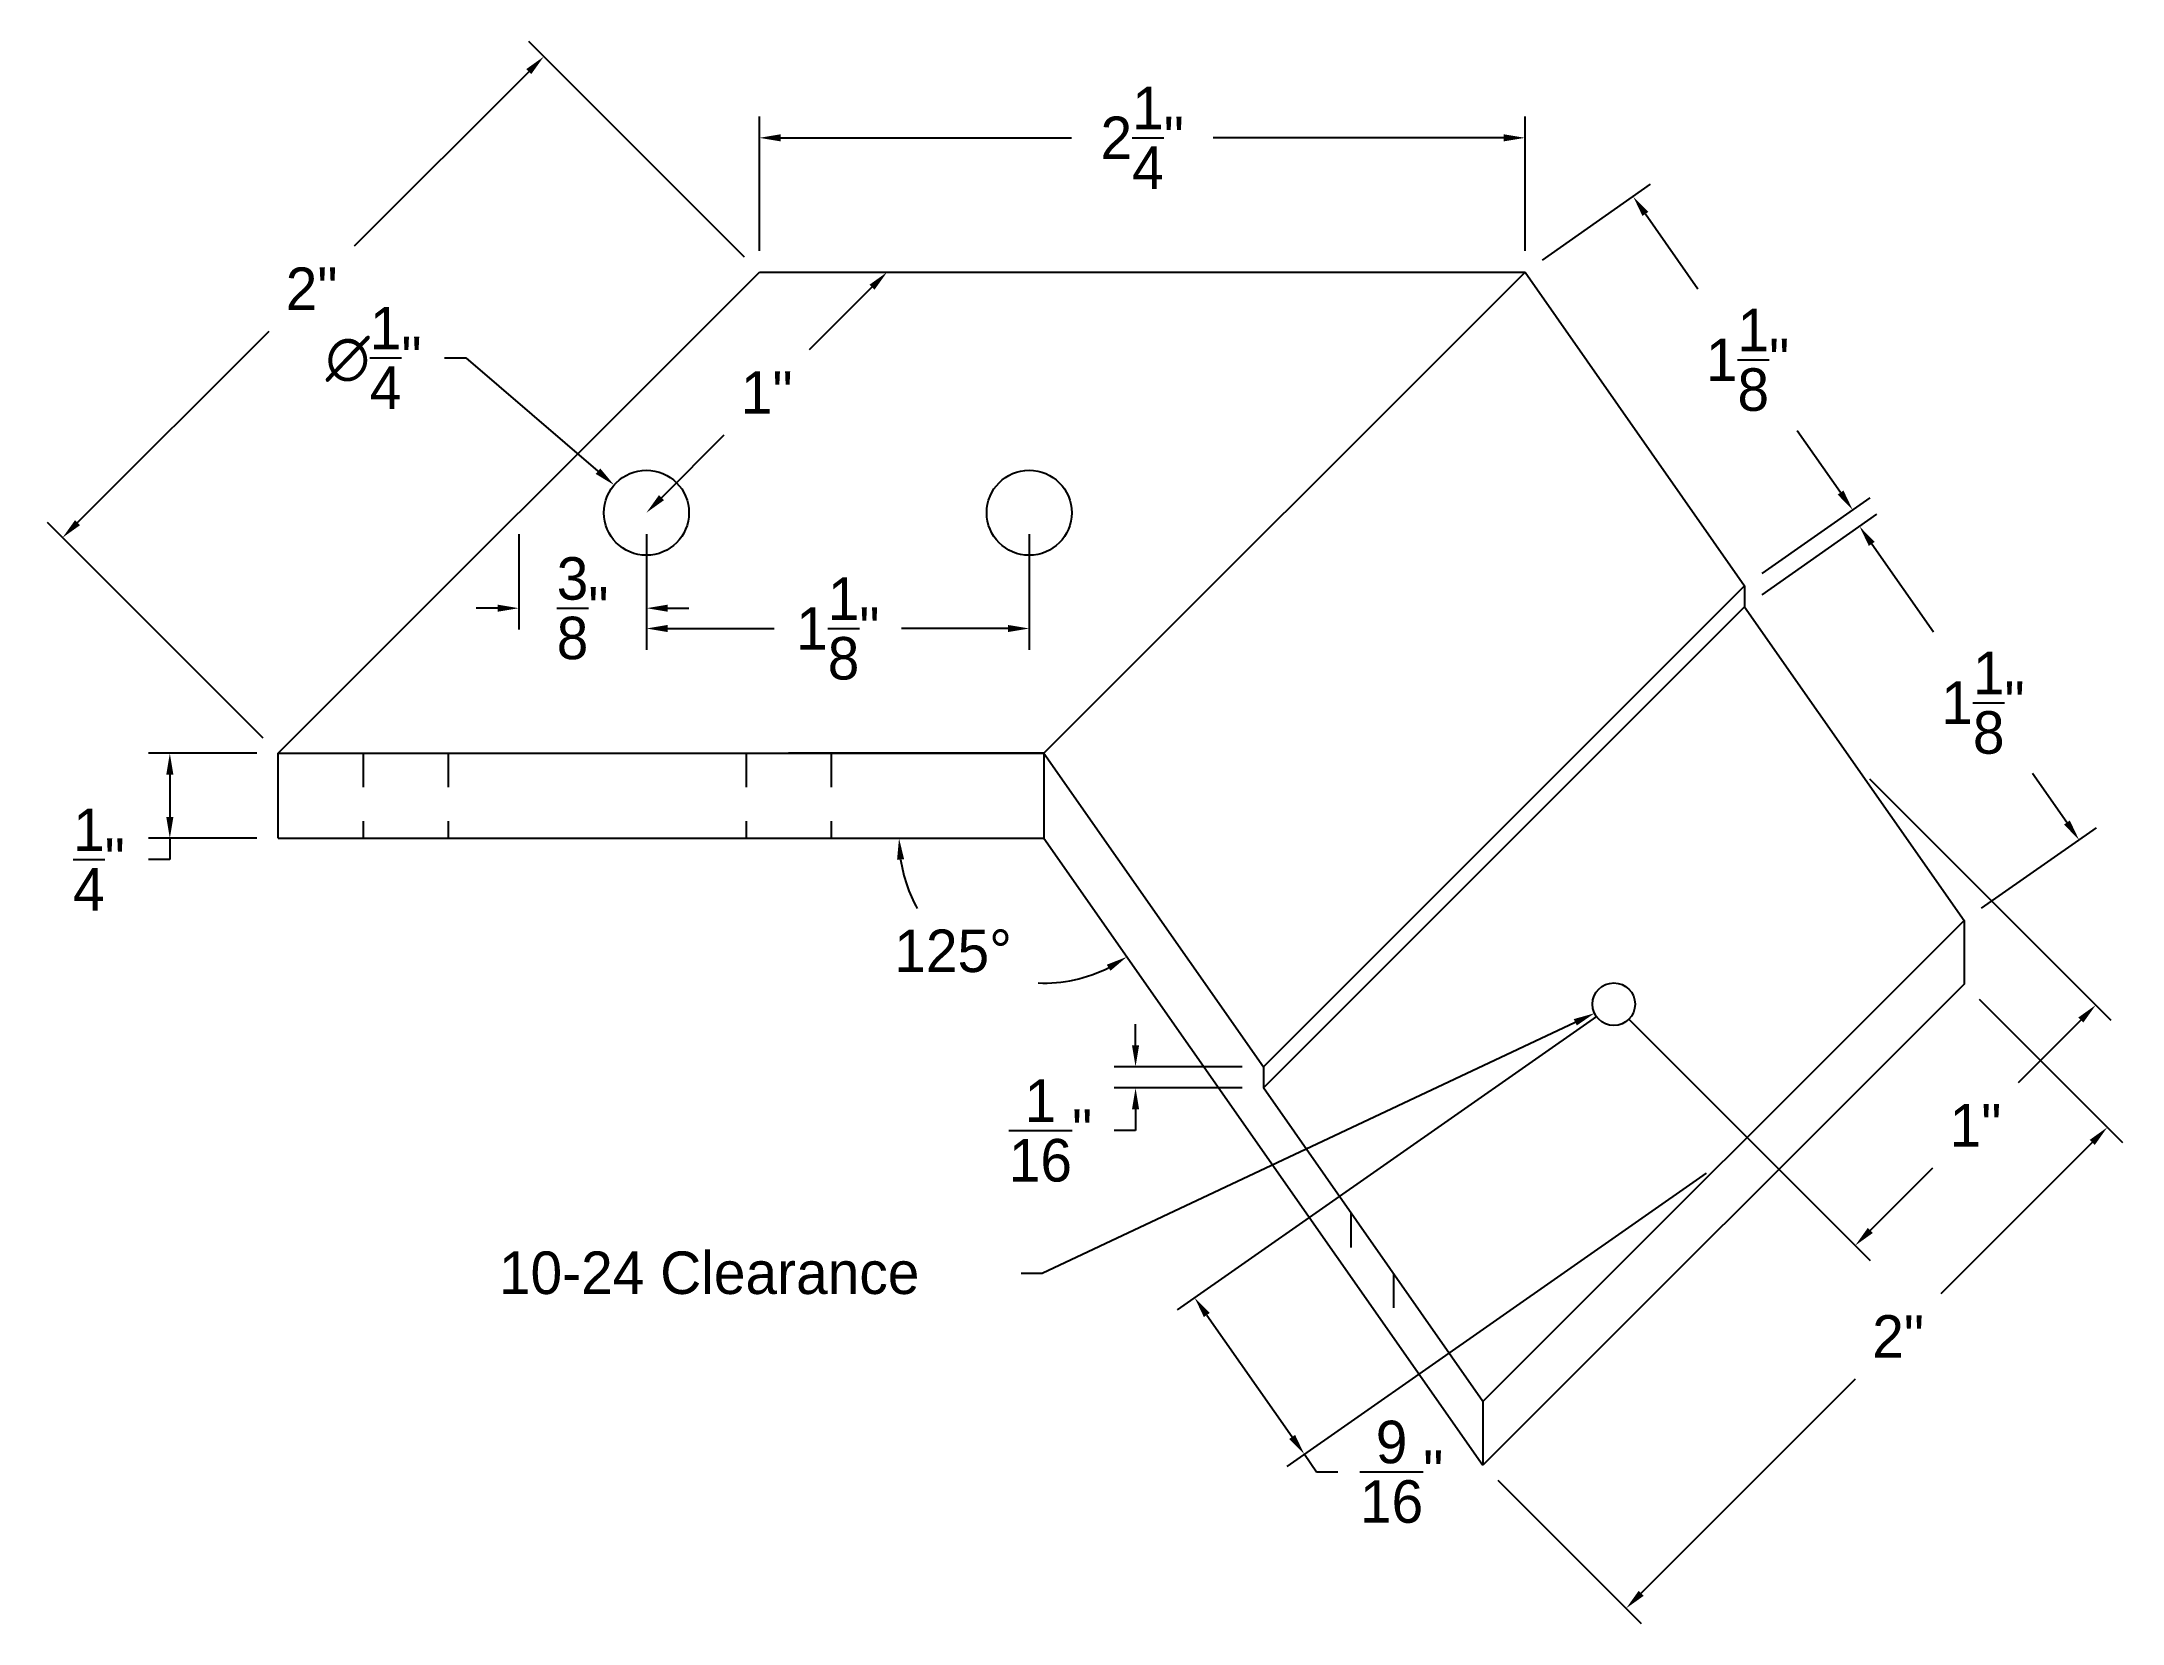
# Model space of a CAD drawing. Header units: inches. Extents: x 16.71 to 22.82, y 22.86 to 27.51.
import ezdxf

# ---------------------------------------------------------------- set-up
doc = ezdxf.new("R2010")
doc.units = ezdxf.units.IN
doc.header["$LTSCALE"] = 0.095
doc.header["$MEASUREMENT"] = 0
doc.linetypes.add('DASHED2', pattern=[0.375, 0.25, -0.125])
doc.layers.get('0').update_dxf_attribs({"color": 1})
doc.layers.add('dimensions', color=5, linetype='Continuous')
doc.layers.add('Hidden lines', color=1, linetype='DASHED2')
doc.dimstyles.get("Standard").update_dxf_attribs({"dimtxt": 0.125, "dimasz": 0.0625, "dimexe": 0.0625, "dimexo": 0.0625, "dimgap": 0.0625, "dimtad": 0, "dimtih": 1, "dimtoh": 1, "dimdec": 4, "dimzin": 0, "dimdsep": 46, "dimlunit": 4, "dimtxsty": 'Standard', "dimcen": 0, "dimadec": 0, "dimazin": 0, "dimtfac": 1, "dimtdec": 4, "dimtofl": 0, "dimtmove": 0, "dimatfit": 3, "dimfxl": 1, "dimtolj": 1, "dimtzin": 0, "dimarcsym": 0})

# ---------------------------------------------------------------- blocks, each defined once
blk = doc.blocks.new('*D1')
at = {"layer": 'Defpoints', "color": 0}
for p in [(18.8178, 26.8292), (16.7698, 26.0488), (17.4036, 25.415)]:
    blk.add_point(p, dxfattribs=at)
at = {"layer": 'dimensions', "color": 0, "lineweight": -2}
for p, q in [((18.7736, 26.8734), (18.1398, 27.5072)), ((18.1398, 27.4188), (17.6268, 26.9057)), ((16.814, 26.093), (17.3768, 26.6557)), ((17.3594, 25.4592), (16.7256, 26.093))]:
    blk.add_line(p, q, dxfattribs=at)
at = {"layer": 'dimensions', "color": 0}
for points in [[(18.1325, 27.4262), (18.1472, 27.4114), (18.184, 27.463)], [(16.8066, 26.1003), (16.8214, 26.0856), (16.7698, 26.0488)]]:
    blk.add_solid(points, dxfattribs=at)
at = {"layer": 'dimensions', "color": 0, "insert": (17.5018, 26.7807), "char_height": 0.125, "attachment_point": 5}
blk.add_mtext('\\A1;2"', dxfattribs=at)
blk = doc.blocks.new('*D2')
at = {"layer": 'Defpoints', "color": 0}
for p in [(21.0678, 27.2243), (18.8178, 26.8292), (21.0678, 26.8292)]:
    blk.add_point(p, dxfattribs=at)
at = {"layer": 'dimensions', "color": 0, "lineweight": -2}
for p, q in [((18.8178, 26.8917), (18.8178, 27.2868)), ((21.0678, 26.8917), (21.0678, 27.2868)), ((18.8803, 27.2243), (19.7345, 27.2243)), ((21.0053, 27.2243), (20.1511, 27.2243))]:
    blk.add_line(p, q, dxfattribs=at)
at = {"layer": 'dimensions', "color": 0}
for points in [[(18.8803, 27.2347), (18.8803, 27.2139), (18.8178, 27.2243)], [(21.0053, 27.2347), (21.0053, 27.2139), (21.0678, 27.2243)]]:
    blk.add_solid(points, dxfattribs=at)
at = {"layer": 'dimensions', "color": 0, "insert": (19.9428, 27.2243), "char_height": 0.125, "attachment_point": 5}
blk.add_mtext('\\A1;2{\\H1.000000x;\\S1/4;}"', dxfattribs=at)
blk = doc.blocks.new('*D3')
at = {"layer": 'Defpoints', "color": 0}
for p in [(21.0678, 26.8292), (22.0309, 26.1302), (21.7131, 25.9077)]:
    blk.add_point(p, dxfattribs=at)
at = {"layer": 'dimensions', "color": 0, "lineweight": -2}
for p, q in [((21.119, 26.8651), (21.4368, 27.0876)), ((21.4215, 27.0006), (21.5759, 26.7801)), ((21.995, 26.1814), (21.8676, 26.3634)), ((21.7643, 25.9435), (22.0821, 26.1661))]:
    blk.add_line(p, q, dxfattribs=at)
at = {"layer": 'dimensions', "color": 0}
for points in [[(21.43, 27.0066), (21.4129, 26.9946), (21.3856, 27.0518)], [(22.0036, 26.1874), (21.9865, 26.1755), (22.0309, 26.1302)]]:
    blk.add_solid(points, dxfattribs=at)
at = {"layer": 'dimensions', "color": 0, "insert": (21.7218, 26.5717), "char_height": 0.125, "attachment_point": 5}
blk.add_mtext('\\A1;1{\\H1.000000x;\\S1/8;}"', dxfattribs=at)
blk = doc.blocks.new('*D4')
at = {"layer": 'Defpoints', "color": 0}
for p in [(21.7131, 25.8452), (22.6961, 25.1602), (22.3583, 24.9236)]:
    blk.add_point(p, dxfattribs=at)
at = {"layer": 'dimensions', "color": 0, "lineweight": -2}
for p, q in [((21.7643, 25.881), (22.1021, 26.1176)), ((22.0867, 26.0305), (22.2678, 25.772)), ((22.6603, 25.2114), (22.5595, 25.3553)), ((22.4095, 24.9595), (22.7473, 25.196))]:
    blk.add_line(p, q, dxfattribs=at)
at = {"layer": 'dimensions', "color": 0}
for points in [[(22.0953, 26.0365), (22.0782, 26.0246), (22.0509, 26.0817)], [(22.6688, 25.2174), (22.6518, 25.2054), (22.6961, 25.1602)]]:
    blk.add_solid(points, dxfattribs=at)
at = {"layer": 'dimensions', "color": 0, "insert": (22.4136, 25.5637), "char_height": 0.125, "attachment_point": 5}
blk.add_mtext('\\A1;1{\\H1.000000x;\\S1/8;}"', dxfattribs=at)
blk = doc.blocks.new('*D5')
at = {"layer": 'Defpoints', "color": 0}
for p in [(22.3583, 24.7361), (20.9441, 23.3219), (21.3649, 22.9012)]:
    blk.add_point(p, dxfattribs=at)
at = {"layer": 'dimensions', "color": 0, "lineweight": -2}
for p, q in [((22.4025, 24.692), (22.8233, 24.2712)), ((22.7349, 24.2712), (22.2893, 23.8256)), ((21.4091, 22.9454), (22.0393, 23.5756)), ((20.9883, 23.2777), (21.4091, 22.857))]:
    blk.add_line(p, q, dxfattribs=at)
at = {"layer": 'dimensions', "color": 0}
for points in [[(22.7275, 24.2785), (22.7423, 24.2638), (22.7791, 24.3154)], [(21.4017, 22.9527), (21.4165, 22.938), (21.3649, 22.9012)]]:
    blk.add_solid(points, dxfattribs=at)
at = {"layer": 'dimensions', "color": 0, "insert": (22.1643, 23.7006), "char_height": 0.125, "attachment_point": 5}
blk.add_mtext('\\A1;2"', dxfattribs=at)
blk = doc.blocks.new('*D6')
at = {"layer": 'Defpoints', "color": 0}
for p in [(18.3908, 26.2035), (18.5805, 26.0407)]:
    blk.add_point(p, dxfattribs=at)
at = {"layer": 'dimensions', "color": 0, "lineweight": -2}
for p, q in [((17.8926, 26.5774), (17.9551, 26.5774)), ((17.9551, 26.5774), (18.3434, 26.2442))]:
    blk.add_line(p, q, dxfattribs=at)
at = {"layer": 'dimensions', "color": 0}
blk.add_solid([(18.3502, 26.2521), (18.3366, 26.2363), (18.3908, 26.2035)], dxfattribs=at)
at = {"layer": 'dimensions', "color": 0, "insert": (17.6842, 26.5774), "char_height": 0.125, "attachment_point": 5}
blk.add_mtext('\\A1;∅{\\H1.000000x;\\S1/4;}"', dxfattribs=at)
blk = doc.blocks.new('*D7')
at = {"layer": 'Defpoints', "color": 0}
for p in [(17.4036, 25.415), (17.0851, 25.165), (17.4036, 25.165)]:
    blk.add_point(p, dxfattribs=at)
at = {"layer": 'dimensions', "color": 0, "lineweight": -2}
for p, q in [((17.3411, 25.415), (17.0226, 25.415)), ((17.0851, 25.3525), (17.0851, 25.2275)), ((17.3411, 25.165), (17.0226, 25.165)), ((17.0851, 25.165), (17.0851, 25.1025)), ((17.0851, 25.1025), (17.0226, 25.1025))]:
    blk.add_line(p, q, dxfattribs=at)
at = {"layer": 'dimensions', "color": 0}
for points in [[(17.0747, 25.3525), (17.0955, 25.3525), (17.0851, 25.415)], [(17.0747, 25.2275), (17.0955, 25.2275), (17.0851, 25.165)]]:
    blk.add_solid(points, dxfattribs=at)
at = {"layer": 'dimensions', "color": 0, "insert": (16.8768, 25.1025), "char_height": 0.125, "attachment_point": 5}
blk.add_mtext('\\A1;{\\H1.000000x;\\S1/4;}"', dxfattribs=at)
blk = doc.blocks.new('*D8')
at = {"layer": 'Defpoints', "color": 0}
for p in [(20.2988, 24.4935), (19.9232, 24.431), (20.2988, 24.431)]:
    blk.add_point(p, dxfattribs=at)
at = {"layer": 'dimensions', "color": 0, "lineweight": -2}
for p, q in [((19.9232, 24.556), (19.9232, 24.6185)), ((20.2363, 24.4935), (19.8607, 24.4935)), ((20.2363, 24.431), (19.8607, 24.431)), ((19.9232, 24.3685), (19.9232, 24.306)), ((19.9232, 24.306), (19.8607, 24.306))]:
    blk.add_line(p, q, dxfattribs=at)
at = {"layer": 'dimensions', "color": 0}
for points in [[(19.9128, 24.556), (19.9336, 24.556), (19.9232, 24.4935)], [(19.9128, 24.3685), (19.9336, 24.3685), (19.9232, 24.431)]]:
    blk.add_solid(points, dxfattribs=at)
at = {"layer": 'dimensions', "color": 0, "insert": (19.6732, 24.306), "char_height": 0.125, "attachment_point": 5}
blk.add_mtext('\\A1;{\\H1.000000x;\\S1/16;}"', dxfattribs=at)
blk = doc.blocks.new('*D9')
at = {"layer": 'Defpoints', "color": 0}
for p in [(18.1107, 26.1221), (18.4857, 26.1221), (18.1107, 25.8415)]:
    blk.add_point(p, dxfattribs=at)
at = {"layer": 'dimensions', "color": 0, "lineweight": -2}
for p, q in [((18.1107, 26.0596), (18.1107, 25.779)), ((18.4857, 26.0596), (18.4857, 25.779)), ((18.0482, 25.8415), (17.9857, 25.8415)), ((18.5482, 25.8415), (18.6107, 25.8415))]:
    blk.add_line(p, q, dxfattribs=at)
at = {"layer": 'dimensions', "color": 0}
for points in [[(18.0482, 25.8519), (18.0482, 25.8311), (18.1107, 25.8415)], [(18.5482, 25.8519), (18.5482, 25.8311), (18.4857, 25.8415)]]:
    blk.add_solid(points, dxfattribs=at)
at = {"layer": 'dimensions', "color": 0, "insert": (18.2982, 25.8415), "char_height": 0.125, "attachment_point": 5}
blk.add_mtext('\\A1;{\\H1.000000x;\\S3/8;}"', dxfattribs=at)
blk = doc.blocks.new('*D10')
at = {"layer": 'Defpoints', "color": 0}
for p in [(19.1928, 26.8292), (19.1928, 26.8292), (18.4857, 26.1221)]:
    blk.add_point(p, dxfattribs=at)
at = {"layer": 'dimensions', "color": 0, "lineweight": -2}
for p, q in [((19.1486, 26.785), (18.9642, 26.6007)), ((18.5299, 26.1663), (18.7142, 26.3507))]:
    blk.add_line(p, q, dxfattribs=at)
at = {"layer": 'dimensions', "color": 0}
for points in [[(19.1412, 26.7924), (19.156, 26.7777), (19.1928, 26.8292)], [(18.5225, 26.1737), (18.5372, 26.159), (18.4857, 26.1221)]]:
    blk.add_solid(points, dxfattribs=at)
at = {"layer": 'dimensions', "color": 0, "insert": (18.8392, 26.4757), "char_height": 0.125, "attachment_point": 5}
blk.add_mtext('\\A1;1"', dxfattribs=at)
blk = doc.blocks.new('*D11')
at = {"layer": 'Defpoints', "color": 0}
for p in [(19.6107, 26.1221), (18.4857, 26.0596), (19.6107, 25.7818)]:
    blk.add_point(p, dxfattribs=at)
at = {"layer": 'dimensions', "color": 0, "lineweight": -2}
for p, q in [((19.6107, 26.0596), (19.6107, 25.7193)), ((18.4857, 25.9971), (18.4857, 25.7193)), ((18.5482, 25.7818), (18.8607, 25.7818)), ((19.5482, 25.7818), (19.2357, 25.7818))]:
    blk.add_line(p, q, dxfattribs=at)
at = {"layer": 'dimensions', "color": 0}
for points in [[(18.5482, 25.7922), (18.5482, 25.7713), (18.4857, 25.7818)], [(19.5482, 25.7922), (19.5482, 25.7713), (19.6107, 25.7818)]]:
    blk.add_solid(points, dxfattribs=at)
at = {"layer": 'dimensions', "color": 0, "insert": (19.0482, 25.7818), "char_height": 0.125, "attachment_point": 5}
blk.add_mtext('\\A1;1{\\H1.000000x;\\S1/8;}"', dxfattribs=at)
blk = doc.blocks.new('*D12')
at = {"layer": 'Defpoints', "color": 0}
for p in [(21.272, 24.6507), (21.3851, 24.7039)]:
    blk.add_point(p, dxfattribs=at)
at = {"layer": 'dimensions', "color": 0, "lineweight": -2}
for p, q in [((19.6492, 23.887), (21.2155, 24.6241)), ((19.5867, 23.887), (19.6492, 23.887))]:
    blk.add_line(p, q, dxfattribs=at)
at = {"layer": 'dimensions', "color": 0}
blk.add_solid([(21.2111, 24.6335), (21.2199, 24.6147), (21.272, 24.6507)], dxfattribs=at)
at = {"layer": 'dimensions', "color": 0, "insert": (18.6701, 23.887), "char_height": 0.125, "attachment_point": 5}
blk.add_mtext('\\A1;10-24 Clearance', dxfattribs=at)
blk = doc.blocks.new('*D13')
at = {"layer": 'Defpoints', "color": 0}
for p in [(21.3286, 24.6773), (21.6512, 24.2165), (20.4193, 23.354)]:
    blk.add_point(p, dxfattribs=at)
at = {"layer": 'dimensions', "color": 0, "lineweight": -2}
for p, q in [((21.2774, 24.6415), (20.0455, 23.7789)), ((21.6, 24.1807), (20.3681, 23.3181)), ((20.1325, 23.7635), (20.3835, 23.4052)), ((20.4193, 23.354), (20.4552, 23.3028)), ((20.4552, 23.3028), (20.5177, 23.3028))]:
    blk.add_line(p, q, dxfattribs=at)
at = {"layer": 'dimensions', "color": 0}
for points in [[(20.1411, 23.7695), (20.124, 23.7576), (20.0967, 23.8147)], [(20.392, 23.4111), (20.3749, 23.3992), (20.4193, 23.354)]]:
    blk.add_solid(points, dxfattribs=at)
at = {"layer": 'dimensions', "color": 0, "insert": (20.7052, 23.3028), "char_height": 0.125, "attachment_point": 5}
blk.add_mtext('\\A1;{\\H1.000000x;\\S9/16;}"', dxfattribs=at)
blk = doc.blocks.new('*D14')
at = {"layer": 'Defpoints', "color": 0}
for p in [(22.0357, 25.3844), (21.3286, 24.6773), (22.7452, 24.6749)]:
    blk.add_point(p, dxfattribs=at)
at = {"layer": 'dimensions', "color": 0, "lineweight": -2}
for p, q in [((22.0799, 25.3402), (22.7894, 24.6307)), ((21.3728, 24.6331), (22.0823, 23.9236)), ((22.701, 24.6307), (22.5167, 24.4463)), ((22.0823, 24.012), (22.2667, 24.1963))]:
    blk.add_line(p, q, dxfattribs=at)
at = {"layer": 'dimensions', "color": 0}
for points in [[(22.6937, 24.6381), (22.7084, 24.6233), (22.7452, 24.6749)], [(22.0749, 24.0193), (22.0897, 24.0046), (22.0381, 23.9678)]]:
    blk.add_solid(points, dxfattribs=at)
at = {"layer": 'dimensions', "color": 0, "insert": (22.3917, 24.3213), "char_height": 0.125, "attachment_point": 5}
blk.add_mtext('\\A1;1"', dxfattribs=at)
blk = doc.blocks.new('*D15')
at = {"layer": 'Defpoints', "color": 0}
for p in [(17.4036, 25.165), (19.6536, 25.165), (19.6536, 25.165), (19.6042, 24.7424), (20.9441, 23.3219)]:
    blk.add_point(p, dxfattribs=at)
at = {"layer": 'dimensions', "color": 0, "lineweight": -2}
for start, end in [(188.42321, 209.05419), (267.76443, 296.57679)]:
    blk.add_arc((19.6536, 25.165), 0.4255, start, end, dxfattribs=at)
at = {"layer": 'dimensions', "color": 0}
for points in [[(19.2223, 25.1019), (19.243, 25.1035), (19.2281, 25.165)], [(19.8386, 24.7934), (19.8493, 24.7755), (19.8976, 24.8165)]]:
    blk.add_solid(points, dxfattribs=at)
at = {"layer": 'dimensions', "color": 0, "insert": (19.387, 24.8334), "char_height": 0.125, "attachment_point": 5}
blk.add_mtext('\\A1;125°', dxfattribs=at)

msp = doc.modelspace()

# ---------------------------------------------------------------- linework, layer by layer
for p, q in [((17.40357, 25.41503), (18.81778, 26.82924)), ((18.81778, 26.82924), (21.06778, 26.82924)), ((21.06778, 26.82924), (19.65357, 25.41503)), ((21.06778, 26.82924), (21.71306, 25.9077)), ((20.29884, 24.49348), (21.71306, 25.9077)), ((21.71306, 25.9077), (21.71306, 25.8452)), ((20.29884, 24.43098), (21.71306, 25.8452)), ((21.71306, 25.8452), (22.35833, 24.92365)), ((17.40357, 25.16503), (17.40357, 25.41503)), ((17.40357, 25.41503), (19.65357, 25.41503)), ((17.40357, 25.41503), (17.77857, 25.41503)), ((19.65357, 25.41503), (18.90357, 25.41503)), ((19.65357, 25.41503), (19.65357, 25.16503)), ((19.65357, 25.41503), (20.29884, 24.49348)), ((17.40357, 25.16503), (19.65357, 25.16503)), ((19.65357, 25.16503), (20.94412, 23.32194)), ((22.35833, 24.92365), (20.94412, 23.50944)), ((22.35833, 24.92365), (22.35833, 24.73615)), ((22.35833, 24.73615), (20.94412, 23.32194)), ((20.29884, 24.49348), (20.29884, 24.43098)), ((20.94412, 23.50944), (20.29884, 24.43098)), ((20.94412, 23.50944), (20.94412, 23.32194))]:
    msp.add_line(p, q)
for centre, radius in [((18.48568, 26.12213), 0.125), ((19.61068, 26.12213), 0.125), ((21.32859, 24.67732), 0.0625)]:
    msp.add_circle(centre, radius)
at = {"layer": 'Hidden lines'}
for p, q in [((17.65357, 25.41503), (17.65357, 25.16367)), ((17.90357, 25.41503), (17.90357, 25.16367)), ((18.77857, 25.41503), (18.77857, 25.16503)), ((19.02857, 25.41503), (19.02857, 25.16503)), ((20.55604, 24.062), (20.55604, 23.8745)), ((20.68104, 23.88483), (20.68104, 23.69733))]:
    msp.add_line(p, q, dxfattribs=at)

# ---------------------------------------------------------------- dimensions: what is measured, and where the dimension line sits
at = {"layer": 'dimensions'}
for base, p1, p2, angle, picture, middle in [((16.76981, 26.04879), (18.81778, 26.82924), (17.40357, 25.41503), 225, '*D1', (17.50176, 26.78074)), ((22.0309, 26.13025), (21.06778, 26.82924), (21.71306, 25.9077), 305, '*D3', (21.72176, 26.57175)), ((22.69615, 25.16019), (21.71306, 25.8452), (22.35833, 24.92365), 305, '*D4', (22.41364, 25.56366)), ((22.74523, 24.67489), (21.32859, 24.67732), (22.03569, 25.38442), 45, '*D14', (22.39167, 24.32134)), ((21.36489, 22.90116), (22.35833, 24.73615), (20.94412, 23.32194), 225, '*D5', (22.16429, 23.70056)), ((20.41932, 23.35395), (21.32859, 24.67732), (21.65122, 24.21654), 305, '*D13', (20.70517, 23.30276))]:
    dim = msp.add_linear_dim(base=base, p1=p1, p2=p2, angle=angle, dimstyle='Standard', dxfattribs=at)
    dim.commit()
    dim.dimension.update_dxf_attribs({"geometry": picture, "text_midpoint": middle, "dimtype": 161})
for base, p1, p2, picture, middle in [((21.06778, 27.22431), (18.81778, 26.82924), (21.06778, 26.82924), '*D2', (19.94278, 27.22431)), ((18.11068, 25.8415), (18.48568, 26.12213), (18.11068, 26.12213), '*D9', (18.29818, 25.8415))]:
    dim = msp.add_linear_dim(base=base, p1=p1, p2=p2, dimstyle='Standard', dxfattribs=at)
    dim.commit()
    dim.dimension.update_dxf_attribs({"geometry": picture, "text_midpoint": middle, "dimtype": 160})
dim = msp.add_aligned_dim(p1=(18.48568, 26.12213), p2=(19.19278, 26.82924), distance=0, dimstyle='Standard', dxfattribs=at)
dim.commit()
dim.dimension.update_dxf_attribs({"geometry": '*D10', "text_midpoint": (18.83923, 26.47569)})
dim = msp.add_diameter_dim_2p(p1=(18.58054, 26.04073), p2=(18.39081, 26.20353), dimstyle='Standard', dxfattribs=at)
dim.commit()
dim.dimension.update_dxf_attribs({"geometry": '*D6', "text_midpoint": (17.68423, 26.57744), "dimtype": 163})
dim = msp.add_linear_dim(base=(19.61068, 25.78175), p1=(18.48568, 26.05963), p2=(19.61068, 26.12213), dimstyle='Standard', dxfattribs=at)
dim.commit()
dim.dimension.update_dxf_attribs({"geometry": '*D11', "text_midpoint": (19.04818, 25.78175)})
for base, p1, p2, picture, middle in [((17.08512, 25.16503), (17.40357, 25.41503), (17.40357, 25.16503), '*D7', (16.87679, 25.10253)), ((19.92323, 24.43098), (20.29884, 24.49348), (20.29884, 24.43098), '*D8', (19.67323, 24.30598))]:
    dim = msp.add_linear_dim(base=base, p1=p1, p2=p2, angle=90, dimstyle='Standard', dxfattribs=at)
    dim.commit()
    dim.dimension.update_dxf_attribs({"geometry": picture, "text_midpoint": middle})
dim = msp.add_angular_dim_2l(base=(19.60417, 24.74239), line1=((19.65357, 25.16503), (20.94412, 23.32194)), line2=((17.40357, 25.16503), (19.65357, 25.16503)), dimstyle='Standard', dxfattribs=at)
dim.commit()
dim.dimension.update_dxf_attribs({"geometry": '*D15', "text_midpoint": (19.38697, 24.83338), "dimtype": 162})
dim = msp.add_diameter_dim_2p(p1=(21.38514, 24.70393), p2=(21.27204, 24.6507), text='10-24 Clearance', dimstyle='Standard', dxfattribs=at)
dim.commit()
dim.dimension.update_dxf_attribs({"geometry": '*D12', "text_midpoint": (18.67006, 23.88701), "dimtype": 163})

doc.saveas('drawing.dxf')
